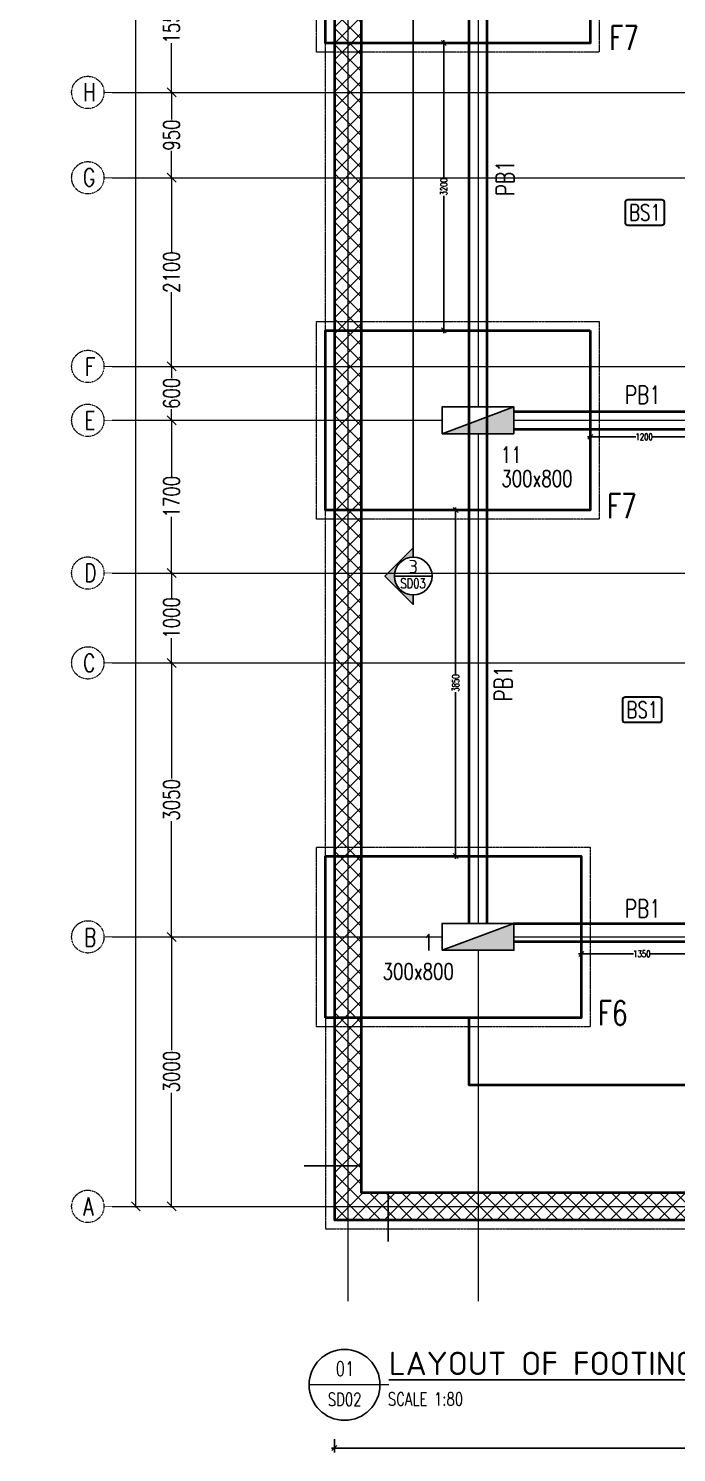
# Model space of a CAD drawing. Header units: millimetres. Extents: x -226110 to 125224, y -84 to 62581.
# Drawn here: x 5308 to 12526, y 2011 to 17864 of the extents above; entities that cross this region are included whole.
import ezdxf
from ezdxf.enums import TextEntityAlignment as Align

# ---------------------------------------------------------------- set-up
doc = ezdxf.new("R2010")
doc.units = ezdxf.units.MM
doc.set_wipeout_variables(frame=1)
for name, pattern in [('CENTER', [2, 1.25, -0.25, 0.25, -0.25]), ('CENTER2', [28.575, 19.05, -3.175, 3.175, -3.175]), ('DASHED2', [9.525, 6.35, -3.175]), ('DOT2', [0.125, 0, -0.125]), ('HIDDEN', [0.375, 0.25, -0.125]), ('HIDDEN2', [4.7625, 3.175, -1.5875])]:
    doc.linetypes.add(name, pattern=pattern)
for name, color, linetype, lineweight in [('Geo Col Size', 36, 'Continuous', 30), ('Geo GF11.12.23$0$Geo Col Hatch', 66, 'Continuous', 5), ('Geo GF11.12.23$0$Geo Column', 10, 'Continuous', 25), ('Geo-Beam 3', 9, 'HIDDEN2', 40), ('Geo-COLUMN-NO', 3, 'Continuous', 30), ('Geo-COLUMNS', 10, 'Continuous', 30), ('Geo-Dim  Sec & Plan', 250, 'Continuous', 25), ('Geo-DIM-GRID', 144, 'CENTER2', 13), ('Geo-Footing', 22, 'Continuous', 40), ('Geo-Footing inner L', 48, 'Continuous', 20), ('Geo-Footing Name', 7, 'Continuous', 30), ('Geo-Footing Pcc L', 251, 'HIDDEN', 13), ('Geo-GRID', 250, 'CENTER2', 13), ('Geo-Grid L', 250, 'CENTER', 13), ('Geo-RCC-PATT-RAMP', 8, 'Continuous', 13), ('Geo-Retaining-W-L', 126, 'Continuous', 40), ('Geo-Sec Sml', 7, 'Continuous', 25), ('Geo-TEXT', 7, 'Continuous', 30), ('Geo-TEXT-SLAB', 232, 'Continuous', 30)]:
    doc.layers.add(name, color=color, linetype=linetype, lineweight=lineweight)
doc.layers.add('GEO-TITTLE HEAD', color=206, linetype='Continuous')
doc.styles.add('Geo T Arial', font='arial.ttf', dxfattribs={"width": 0.75})
doc.styles.add('Geo Txt Narr', font='simplex8.shx')
doc.styles.add('ISCOPEUR', font='isocpeur.ttf')
doc.styles.add('simplex', font='simplex.shx', dxfattribs={"width": 0.75})
doc.styles.get("Standard").update_dxf_attribs({"font": 'arial.ttf'})
doc.dimstyles.new('Geo1-30 Dim 100', dxfattribs={"dimtxt": 75, "dimasz": 55, "dimexe": 50, "dimexo": 0.2, "dimgap": 0.1, "dimtad": 0, "dimdec": 0, "dimdsep": 46, "dimtxsty": 'simplex', "dimblk": 'OBLIQUE', "dimcen": 5, "dimdle": 30, "dimclrd": 252, "dimclre": 252, "dimclrt": 34, "dimadec": 0, "dimazin": 0, "dimtfac": 1, "dimtdec": 0, "dimtmove": 0, "dimatfit": 3, "dimfxl": 100, "dimfxlon": 1, "dimlwd": -1, "dimlwe": -1, "dimarcsym": 0})
doc.dimstyles.new('Geo1-50 Dim 100 GRID', dxfattribs={"dimtxt": 125, "dimasz": 50, "dimexe": 0.11, "dimexo": 0.2, "dimgap": 0.1, "dimtad": 0, "dimdec": 0, "dimdsep": 46, "dimtxsty": 'simplex', "dimblk": 'ARCHTICK', "dimcen": 5, "dimdle": 11, "dimclrd": 8, "dimclre": 251, "dimclrt": 142, "dimadec": 0, "dimazin": 0, "dimtfac": 1, "dimtdec": 0, "dimtmove": 0, "dimatfit": 3, "dimldrblk": 'ARCHTICK', "dimfxl": 1, "dimlwd": 15, "dimlwe": 9, "dimarcsym": 0})

# ---------------------------------------------------------------- blocks, each defined once
blk = doc.blocks.new('*U1255')
at = {"layer": 'Geo Col Size', "style": 'simplex', "width": 0.75}
blk.add_attdef('300X800', (278, -469), '', height=180, dxfattribs=at)
blk.add_wipeout([(-400, 150), (400, 150), (400, -150), (-400, -150)]).dxf.layer = 'Geo GF11.12.23$0$Geo Column'
at = {"layer": 'Geo GF11.12.23$0$Geo Col Hatch'}
h = blk.add_hatch(color=256, dxfattribs=at)
h.dxf.hatch_style = 1
h.paths.add_polyline_path([(-400, -150), (400, -150), (400, 150)])
at = {"layer": 'Geo GF11.12.23$0$Geo Column'}
blk.add_line((-400, -150), (400, 150), dxfattribs=at)
blk.add_lwpolyline([(-400, -150), (400, -150), (400, 150), (-400, 150)], close=True, dxfattribs=at)
blk = doc.blocks.new('Geo GF11.12.23')
ref = blk.add_blockref('*U1255', (46433, 11043))
ref.add_attrib('300X800', '300x800', (46693, 10304), dxfattribs={"layer": 'Geo Col Size', "height": 180, "style": 'simplex', "width": 0.75})
ref = blk.add_blockref('*U1255', (46433, 5293))
ref.add_attrib('300X800', '300x800', (45371, 4817), dxfattribs={"layer": 'Geo Col Size', "height": 180, "style": 'simplex', "width": 0.75})
at = {"layer": 'Geo-COLUMN-NO', "style": 'simplex', "width": 0.75}
for s, p in [('11', (46687, 10569, -42)), ('1', (45822, 5140))]:
    blk.add_text(s, height=180, dxfattribs=at).set_placement(p)
blk = doc.blocks.new('_Oblique')
at = {"color": 0, "linetype": 'ByBlock', "lineweight": -2}
blk.add_line((-0.5, -0.5), (0.5, 0.5), dxfattribs=at)
blk = doc.blocks.new('*D463')
at = {"layer": 'Geo-DIM-GRID', "color": 8, "linetype": 'Continuous', "lineweight": 15, "transparency": 16777216}
for p, q in [((-11533, 8311), (-11533, 7750)), ((-11533, 6739), (-11533, 7300))]:
    blk.add_line(p, q, dxfattribs=at)
at = {"layer": 'Geo-DIM-GRID', "color": 251, "lineweight": 9, "transparency": 16777216}
for p, q in [((-11533, 8300), (-11533, 8300)), ((-11533, 6750), (-11533, 6750))]:
    blk.add_line(p, q, dxfattribs=at)
at = {"layer": 'Geo-DIM-GRID', "color": 8, "lineweight": 15, "transparency": 16777216, "xscale": 100, "yscale": 100, "zscale": 100}
for p, rotation in [((-11533, 8300), 90), ((-11533, 6750), 270)]:
    blk.add_blockref('_Oblique', p, dxfattribs=dict(at, rotation=rotation))
at = {"layer": 'Geo-DIM-GRID', "color": 142, "transparency": 16777216, "insert": (-11533, 7525), "char_height": 180, "attachment_point": 5, "rotation": 90, "style": 'simplex'}
blk.add_mtext('1550', dxfattribs=at)
blk = doc.blocks.new('_ArchTick')
at = {"color": 0, "linetype": 'ByBlock', "const_width": 0.15}
blk.add_lwpolyline([(-0.5, -0.5), (0.5, 0.5)], dxfattribs=at)
blk = doc.blocks.new('*D464')
at = {"layer": 'Geo-DIM-GRID', "color": 8, "linetype": 'Continuous', "lineweight": 15, "transparency": 16777216}
for p, q in [((-11533, 6761), (-11533, 6449)), ((-11533, 5789), (-11533, 6101))]:
    blk.add_line(p, q, dxfattribs=at)
at = {"layer": 'Geo-DIM-GRID', "color": 251, "lineweight": 9, "transparency": 16777216}
for p, q in [((-11533, 6750), (-11533, 6750)), ((-11533, 5800), (-11533, 5800))]:
    blk.add_line(p, q, dxfattribs=at)
at = {"layer": 'Geo-DIM-GRID', "color": 8, "lineweight": 15, "transparency": 16777216, "xscale": 100, "yscale": 100, "zscale": 100}
for p, rotation in [((-11533, 6750), 90), ((-11533, 5800), 270)]:
    blk.add_blockref('_Oblique', p, dxfattribs=dict(at, rotation=rotation))
at = {"layer": 'Geo-DIM-GRID', "color": 142, "transparency": 16777216, "insert": (-11533, 6275), "char_height": 180, "attachment_point": 5, "rotation": 90, "style": 'simplex'}
blk.add_mtext('950', dxfattribs=at)
blk = doc.blocks.new('*D465')
at = {"layer": 'Geo-DIM-GRID', "color": 8, "linetype": 'Continuous', "lineweight": 15, "transparency": 16777216}
for p, q in [((-11533, 5811), (-11533, 4975)), ((-11533, 3689), (-11533, 4525))]:
    blk.add_line(p, q, dxfattribs=at)
at = {"layer": 'Geo-DIM-GRID', "color": 251, "lineweight": 9, "transparency": 16777216}
for p, q in [((-11533, 5800), (-11533, 5800)), ((-11533, 3700), (-11533, 3700))]:
    blk.add_line(p, q, dxfattribs=at)
at = {"layer": 'Geo-DIM-GRID', "color": 8, "lineweight": 15, "transparency": 16777216, "xscale": 100, "yscale": 100, "zscale": 100}
for p, rotation in [((-11533, 5800), 90), ((-11533, 3700), 270)]:
    blk.add_blockref('_Oblique', p, dxfattribs=dict(at, rotation=rotation))
at = {"layer": 'Geo-DIM-GRID', "color": 142, "transparency": 16777216, "insert": (-11533, 4750), "char_height": 180, "attachment_point": 5, "rotation": 90, "style": 'simplex'}
blk.add_mtext('2100', dxfattribs=at)
blk = doc.blocks.new('*D466')
at = {"layer": 'Geo-DIM-GRID', "color": 8, "linetype": 'Continuous', "lineweight": 15, "transparency": 16777216}
for p, q in [((-11533, 3711), (-11533, 3574)), ((-11533, 3089), (-11533, 3226))]:
    blk.add_line(p, q, dxfattribs=at)
at = {"layer": 'Geo-DIM-GRID', "color": 251, "lineweight": 9, "transparency": 16777216}
for p, q in [((-11533, 3700), (-11533, 3700)), ((-11533, 3100), (-11533, 3100))]:
    blk.add_line(p, q, dxfattribs=at)
at = {"layer": 'Geo-DIM-GRID', "color": 8, "lineweight": 15, "transparency": 16777216, "xscale": 100, "yscale": 100, "zscale": 100}
for p, rotation in [((-11533, 3700), 90), ((-11533, 3100), 270)]:
    blk.add_blockref('_Oblique', p, dxfattribs=dict(at, rotation=rotation))
at = {"layer": 'Geo-DIM-GRID', "color": 142, "transparency": 16777216, "insert": (-11533, 3400), "char_height": 180, "attachment_point": 5, "rotation": 90, "style": 'simplex'}
blk.add_mtext('600', dxfattribs=at)
blk = doc.blocks.new('*D467')
at = {"layer": 'Geo-DIM-GRID', "color": 8, "linetype": 'Continuous', "lineweight": 15, "transparency": 16777216}
for p, q in [((-11533, 3111), (-11533, 2475)), ((-11533, 1389), (-11533, 2025))]:
    blk.add_line(p, q, dxfattribs=at)
at = {"layer": 'Geo-DIM-GRID', "color": 251, "lineweight": 9, "transparency": 16777216}
for p, q in [((-11533, 3100), (-11533, 3100)), ((-11533, 1400), (-11533, 1400))]:
    blk.add_line(p, q, dxfattribs=at)
at = {"layer": 'Geo-DIM-GRID', "color": 8, "lineweight": 15, "transparency": 16777216, "xscale": 100, "yscale": 100, "zscale": 100}
for p, rotation in [((-11533, 3100), 90), ((-11533, 1400), 270)]:
    blk.add_blockref('_Oblique', p, dxfattribs=dict(at, rotation=rotation))
at = {"layer": 'Geo-DIM-GRID', "color": 142, "transparency": 16777216, "insert": (-11533, 2250), "char_height": 180, "attachment_point": 5, "rotation": 90, "style": 'simplex'}
blk.add_mtext('1700', dxfattribs=at)
blk = doc.blocks.new('*D468')
at = {"layer": 'Geo-DIM-GRID', "color": 8, "linetype": 'Continuous', "lineweight": 15, "transparency": 16777216}
for p, q in [((-11533, 1411), (-11533, 1125)), ((-11533, 389), (-11533, 675))]:
    blk.add_line(p, q, dxfattribs=at)
at = {"layer": 'Geo-DIM-GRID', "color": 251, "lineweight": 9, "transparency": 16777216}
for p, q in [((-11533, 1400), (-11533, 1400)), ((-11533, 400), (-11533, 400))]:
    blk.add_line(p, q, dxfattribs=at)
at = {"layer": 'Geo-DIM-GRID', "color": 8, "lineweight": 15, "transparency": 16777216, "xscale": 100, "yscale": 100, "zscale": 100}
for p, rotation in [((-11533, 1400), 90), ((-11533, 400), 270)]:
    blk.add_blockref('_Oblique', p, dxfattribs=dict(at, rotation=rotation))
at = {"layer": 'Geo-DIM-GRID', "color": 142, "transparency": 16777216, "insert": (-11533, 900), "char_height": 180, "attachment_point": 5, "rotation": 90, "style": 'simplex'}
blk.add_mtext('1000', dxfattribs=at)
blk = doc.blocks.new('*D469')
at = {"layer": 'Geo-DIM-GRID', "color": 8, "linetype": 'Continuous', "lineweight": 15, "transparency": 16777216}
for p, q in [((-11533, 411), (-11533, -887)), ((-11533, -2661), (-11533, -1363))]:
    blk.add_line(p, q, dxfattribs=at)
at = {"layer": 'Geo-DIM-GRID', "color": 251, "lineweight": 9, "transparency": 16777216}
for p, q in [((-11533, 400), (-11533, 400)), ((-11533, -2650), (-11533, -2650))]:
    blk.add_line(p, q, dxfattribs=at)
at = {"layer": 'Geo-DIM-GRID', "color": 8, "lineweight": 15, "transparency": 16777216, "xscale": 100, "yscale": 100, "zscale": 100}
for p, rotation in [((-11533, 400), 90), ((-11533, -2650), 270)]:
    blk.add_blockref('_Oblique', p, dxfattribs=dict(at, rotation=rotation))
at = {"layer": 'Geo-DIM-GRID', "color": 142, "transparency": 16777216, "insert": (-11533, -1125), "char_height": 180, "attachment_point": 5, "rotation": 90, "style": 'simplex'}
blk.add_mtext('3050', dxfattribs=at)
blk = doc.blocks.new('*D470')
at = {"layer": 'Geo-DIM-GRID', "color": 8, "linetype": 'Continuous', "lineweight": 15, "transparency": 16777216}
for p, q in [((-11533, -2639), (-11533, -3912)), ((-11533, -5661), (-11533, -4388))]:
    blk.add_line(p, q, dxfattribs=at)
at = {"layer": 'Geo-DIM-GRID', "color": 251, "lineweight": 9, "transparency": 16777216}
for p, q in [((-11533, -2650), (-11533, -2650)), ((-11533, -5650), (-11533, -5650))]:
    blk.add_line(p, q, dxfattribs=at)
at = {"layer": 'Geo-DIM-GRID', "color": 8, "lineweight": 15, "transparency": 16777216, "xscale": 100, "yscale": 100, "zscale": 100}
for p, rotation in [((-11533, -2650), 90), ((-11533, -5650), 270)]:
    blk.add_blockref('_Oblique', p, dxfattribs=dict(at, rotation=rotation))
at = {"layer": 'Geo-DIM-GRID', "color": 142, "transparency": 16777216, "insert": (-11533, -4150), "char_height": 180, "attachment_point": 5, "rotation": 90, "style": 'simplex'}
blk.add_mtext('3000', dxfattribs=at)
blk = doc.blocks.new('*D472')
at = {"layer": 'Geo-DIM-GRID', "color": 8, "linetype": 'Continuous', "lineweight": 15, "transparency": 16777216}
for p, q in [((-11931, 49351), (-11931, 23617)), ((-11931, -5661), (-11931, 23012))]:
    blk.add_line(p, q, dxfattribs=at)
at = {"layer": 'Geo-DIM-GRID', "color": 251, "lineweight": 9, "transparency": 16777216}
for p, q in [((-11931, 49340), (-11931, 49340)), ((-11931, -5650), (-11931, -5650))]:
    blk.add_line(p, q, dxfattribs=at)
at = {"layer": 'Geo-DIM-GRID', "color": 8, "lineweight": 15, "transparency": 16777216, "xscale": 100, "yscale": 100, "zscale": 100}
for p, rotation in [((-11931, 49340), 90), ((-11931, -5650), 270)]:
    blk.add_blockref('_Oblique', p, dxfattribs=dict(at, rotation=rotation))
at = {"layer": 'Geo-DIM-GRID', "color": 142, "transparency": 16777216, "insert": (-11931, 23315), "char_height": 180, "attachment_point": 5, "rotation": 90, "style": 'simplex'}
blk.add_mtext('54990', dxfattribs=at)
blk = doc.blocks.new('GEO TITLE HEAD NAME')
at = {"layer": 'GEO-TITTLE HEAD'}
blk.add_line((-11.2, -0.15), (-0.11, -0.09), dxfattribs=at)
blk.add_circle((-6.27, -0.15), 4.93, dxfattribs=at)
at = {"layer": 'Geo-Sec Sml', "lineweight": 18, "ltscale": 0.1, "style": 'Geo T Arial'}
blk.add_attdef('WALL_SECTION', text='', height=3, dxfattribs=at).set_placement((-6.38, 3.46), align=Align.MIDDLE)
at = {"layer": 'Geo-Sec Sml', "color": 84, "style": 'Geo Txt Narr'}
blk.add_attdef('DRAWING-REF', text='', height=2.5, dxfattribs=at).set_placement((-6.38, -2.37), align=Align.MIDDLE)
at = {"layer": 'Geo-TEXT', "style": 'Geo T Arial'}
blk.add_attdef('%%ULAYOUT', (-0.1, 1.21), '', height=4, dxfattribs=at)
at = {"layer": 'Geo-TEXT'}
blk.add_attdef('SCALE', (-0.24, -3.03), '', height=2, dxfattribs=at)
blk = doc.blocks.new('*U681')
at = {"layer": 'Geo-Footing'}
blk.add_lwpolyline([(-1700, -900), (-1700, 900), (1150, 900), (1150, -900)], close=True, dxfattribs=at)
at = {"layer": 'Geo-Footing inner L', "linetype": 'DOT2', "ltscale": 2}
blk.add_lwpolyline([(-400, -150), (400, -150), (400, 150), (-400, 150)], close=True, dxfattribs=at)
at = {"layer": 'Geo-Footing Pcc L', "linetype": 'DASHED2', "lineweight": 20, "ltscale": 0.3}
blk.add_lwpolyline([(-1800, -1000), (-1800, 1000), (1250, 1000), (1250, -1000)], close=True, dxfattribs=at)
at = {"layer": 'Geo-Footing Name', "style": 'simplex', "width": 0.75}
blk.add_attdef('F6', (1045, -1485), '', height=270, dxfattribs=at)
blk = doc.blocks.new('*U687')
at = {"layer": 'Geo-Footing'}
blk.add_lwpolyline([(1250, 1000), (1250, -1000), (-1700, -1000), (-1700, 1000)], close=True, dxfattribs=at)
at = {"layer": 'Geo-Footing inner L', "linetype": 'DOT2', "ltscale": 2}
blk.add_lwpolyline([(-400, 150), (400, 150), (400, -150), (-400, -150)], close=True, dxfattribs=at)
at = {"layer": 'Geo-Footing Pcc L', "linetype": 'DASHED2', "lineweight": 20, "ltscale": 0.3}
blk.add_lwpolyline([(1350, 1100), (1350, -1100), (-1800, -1100), (-1800, 1100)], close=True, dxfattribs=at)
at = {"layer": 'Geo-Footing Name', "style": 'simplex', "width": 0.75}
blk.add_attdef('F7', (1165, -1535), '', height=270, dxfattribs=at)
blk = doc.blocks.new('*U604')
at = {"layer": 'Geo-Sec Sml', "ltscale": 0.1}
for points in [[(5.83, 285.8), (5.83, 284.63), (10.5, 284.63), (10.5, 285.8)], [(3.5, 0, -0.414214), (10.5, 7), (10.5, 10.5), (0, 0), (10.5, -10.5), (10.5, -7, -0.414214)]]:
    blk.add_hatch(color=162, dxfattribs=at).paths.add_polyline_path(points)
at = {"color": 8}
blk.add_line((10.5, 7), (10.5, 285.8), dxfattribs=at)
blk.add_lwpolyline([(17.5, 0), (3.5, 0)], dxfattribs=at)
blk.add_circle((10.5, 0), 7, dxfattribs=at)
at = {"layer": 'Geo-Sec Sml'}
blk.add_lwpolyline([(10.5, 285.8), (10.5, 284.63), (5.83, 284.63), (5.83, 285.8)], close=True, dxfattribs=at)
blk.add_lwpolyline([(10.5, 7), (10.5, 10.5), (0, 0), (10.5, -10.5), (10.5, -7)], dxfattribs=at)
at = {"layer": 'Geo-Sec Sml', "lineweight": 18, "ltscale": 0.1, "style": 'ISCOPEUR'}
blk.add_attdef('00', text='', height=3, dxfattribs=at).set_placement((10.5, 3.5), align=Align.MIDDLE)
at = {"layer": 'Geo-Sec Sml', "color": 1, "style": 'Geo Txt Narr'}
blk.add_attdef('00', text='', height=2.5, dxfattribs=at).set_placement((10.5, -2.33), align=Align.MIDDLE)
blk = doc.blocks.new('A$C20a6246b1')
at = {"layer": 'Geo-RCC-PATT-RAMP'}
h = blk.add_hatch(dxfattribs=at)
h.set_pattern_fill('ANSI37', color=256, scale=40)
edge = h.paths.add_edge_path()
edge.add_line((10910, 11850), (10910, 8600))
edge.add_line((10910, 8600), (11110, 8600))
edge.add_line((11110, 8600), (11110, 2000))
edge.add_line((11110, 2000), (12010, 2000))
edge.add_line((12010, 2000), (12010, -800))
edge.add_line((12010, -800), (-2810, -800))
edge.add_line((-2810, -800), (-2810, 45750))
edge.add_line((-2810, 45750), (-1510, 45750))
edge.add_line((-1510, 45750), (-1510, 51340))
edge.add_line((-1510, 51340), (2440, 51340))
edge.add_arc((4877, 51453), 2440, 93.1, 182.6734, ccw=False)
edge.add_line((4745, 53890), (12205, 53890))
edge.add_arc((11922, 48007), 5890, 54.5997, 87.2442, ccw=False)
edge.add_line((15334, 52807), (15912, 52339))
edge.add_arc((11852, 47932), 5992, 10.0715, 47.3451, ccw=False)
edge.add_arc((17260, 48892), 500, 0, 10.0715, ccw=False)
edge.add_line((17760, 48892), (17760, -1001))
edge.add_line((17760, -1001), (18060, -1001))
edge.add_line((18060, -1001), (18060, 48875))
edge.add_arc((17060, 48875), 1000, 0, 10.2606)
edge.add_arc((11852, 47932), 6292, 10.2606, 47.4326)
edge.add_line((16108, 52566), (15516, 53046))
edge.add_arc((11922, 48007), 6190, 54.5106, 87.3118)
edge.add_line((12212, 54190), (4756, 54190))
edge.add_arc((4875, 51454), 2738, 92.485, 176.1141)
edge.add_line((2143, 51640), (-1810, 51640))
edge.add_line((-1810, 51640), (-1810, 46050))
edge.add_line((-1810, 46050), (-3110, 46050))
edge.add_line((-3110, 46050), (-3110, -1100))
edge.add_line((-3110, -1100), (12310, -1100))
edge.add_line((12310, -1100), (12310, 2300))
edge.add_line((12310, 2300), (11410, 2300))
edge.add_line((11410, 2300), (11410, 8900))
edge.add_line((11410, 8900), (11210, 8900))
edge.add_line((11210, 8900), (11210, 11550))
edge.add_line((11210, 11550), (12310, 11550))
edge.add_line((12310, 11550), (12310, 49040))
edge.add_line((12310, 49040), (7390, 49040))
edge.add_line((7390, 49040), (7390, 48740))
edge.add_line((7390, 48740), (12010, 48740))
edge.add_line((12010, 48740), (12010, 11850))
edge.add_line((12010, 11850), (10910, 11850))
at = {"layer": 'Geo-Retaining-W-L'}
for points in [[(-3110, 46050), (-3110, -1100), (12310, -1100), (12310, 2300), (11410, 2300), (11410, 8900), (11210, 8900), (11210, 11550), (12310, 11550), (12310, 49040)], [(12010, 48740), (12010, 11850), (10910, 11850), (10910, 8600), (11110, 8600), (11110, 2000), (12010, 2000), (12010, -800), (-2810, -800), (-2810, 45750)]]:
    blk.add_lwpolyline(points, dxfattribs=at)
blk = doc.blocks.new('*D1226')
at = {"layer": 'Geo-Dim  Sec & Plan', "color": 252, "linetype": 'Continuous', "transparency": 16777216}
for p, q in [((11535, 13318), (12071, 13318)), ((12795, 13318), (12259, 13318))]:
    blk.add_line(p, q, dxfattribs=at)
at = {"layer": 'Geo-Dim  Sec & Plan', "color": 252, "transparency": 16777216}
for p, q in [((11565, 13418), (11565, 13268)), ((12765, 13418), (12765, 13268))]:
    blk.add_line(p, q, dxfattribs=at)
at = {"layer": 'Geo-Dim  Sec & Plan', "color": 252, "transparency": 16777216, "xscale": 55, "yscale": 55, "zscale": 55, "rotation": 180}
blk.add_blockref('_Oblique', (11565, 13318), dxfattribs=at)
at = {"layer": 'Geo-Dim  Sec & Plan', "color": 252, "transparency": 16777216, "xscale": 55, "yscale": 55, "zscale": 55}
blk.add_blockref('_Oblique', (12765, 13318), dxfattribs=at)
at = {"layer": 'Geo-Dim  Sec & Plan', "color": 34, "transparency": 16777216, "insert": (12165, 13318), "char_height": 75, "attachment_point": 5, "style": 'simplex'}
blk.add_mtext('1200', dxfattribs=at)
blk = doc.blocks.new('*D1232')
at = {"layer": 'Geo-Dim  Sec & Plan', "color": 252, "transparency": 16777216}
for p, q in [((10034, 17702), (9884, 17702)), ((10034, 14502), (9884, 14502))]:
    blk.add_line(p, q, dxfattribs=at)
at = {"layer": 'Geo-Dim  Sec & Plan', "color": 252, "linetype": 'Continuous', "transparency": 16777216}
for p, q in [((9934, 17732), (9934, 16201)), ((9934, 14472), (9934, 16002))]:
    blk.add_line(p, q, dxfattribs=at)
at = {"layer": 'Geo-Dim  Sec & Plan', "color": 252, "transparency": 16777216, "xscale": 55, "yscale": 55, "zscale": 55}
for p, rotation in [((9934, 17702), 90), ((9934, 14502), 270)]:
    blk.add_blockref('_Oblique', p, dxfattribs=dict(at, rotation=rotation))
at = {"layer": 'Geo-Dim  Sec & Plan', "color": 34, "transparency": 16777216, "insert": (9934, 16102), "char_height": 75, "attachment_point": 5, "rotation": 90, "style": 'simplex'}
blk.add_mtext('3200', dxfattribs=at)
blk = doc.blocks.new('*D1240')
at = {"layer": 'Geo-Dim  Sec & Plan', "color": 252, "linetype": 'Continuous', "transparency": 16777216}
for p, q in [((10066, 12532), (10066, 10676)), ((10066, 8622), (10066, 10477))]:
    blk.add_line(p, q, dxfattribs=at)
at = {"layer": 'Geo-Dim  Sec & Plan', "color": 252, "transparency": 16777216}
for p, q in [((10166, 12502), (10016, 12502)), ((10166, 8652), (10016, 8652))]:
    blk.add_line(p, q, dxfattribs=at)
at = {"layer": 'Geo-Dim  Sec & Plan', "color": 252, "transparency": 16777216, "xscale": 55, "yscale": 55, "zscale": 55}
for p, rotation in [((10066, 12502), 90), ((10066, 8652), 270)]:
    blk.add_blockref('_Oblique', p, dxfattribs=dict(at, rotation=rotation))
at = {"layer": 'Geo-Dim  Sec & Plan', "color": 34, "transparency": 16777216, "insert": (10066, 10577), "char_height": 75, "attachment_point": 5, "rotation": 90, "style": 'simplex'}
blk.add_mtext('3850', dxfattribs=at)
blk = doc.blocks.new('*D1261')
at = {"layer": 'Geo-Dim  Sec & Plan', "color": 252, "transparency": 16777216}
for p, q in [((11465, 7662), (11465, 7512)), ((12815, 7662), (12815, 7512))]:
    blk.add_line(p, q, dxfattribs=at)
at = {"layer": 'Geo-Dim  Sec & Plan', "color": 252, "linetype": 'Continuous', "transparency": 16777216}
for p, q in [((11435, 7562), (12046, 7562)), ((12845, 7562), (12234, 7562))]:
    blk.add_line(p, q, dxfattribs=at)
at = {"layer": 'Geo-Dim  Sec & Plan', "color": 252, "transparency": 16777216, "xscale": 55, "yscale": 55, "zscale": 55, "rotation": 180}
blk.add_blockref('_Oblique', (11465, 7562), dxfattribs=at)
at = {"layer": 'Geo-Dim  Sec & Plan', "color": 252, "transparency": 16777216, "xscale": 55, "yscale": 55, "zscale": 55}
blk.add_blockref('_Oblique', (12815, 7562), dxfattribs=at)
at = {"layer": 'Geo-Dim  Sec & Plan', "color": 34, "transparency": 16777216, "insert": (12140, 7562), "char_height": 75, "attachment_point": 5, "style": 'simplex'}
blk.add_mtext('1350', dxfattribs=at)
blk = doc.blocks.new('*D1365')
at = {"layer": 'Geo-Dim  Sec & Plan', "color": 252, "linetype": 'Continuous', "transparency": 16777216}
for p, q in [((8685, 2061), (16304, 2061)), ((24165, 2061), (16546, 2061))]:
    blk.add_line(p, q, dxfattribs=at)
at = {"layer": 'Geo-Dim  Sec & Plan', "color": 252, "transparency": 16777216}
for p, q in [((8715, 2161), (8715, 2011)), ((24135, 2161), (24135, 2011))]:
    blk.add_line(p, q, dxfattribs=at)
at = {"layer": 'Geo-Dim  Sec & Plan', "color": 252, "transparency": 16777216, "xscale": 55, "yscale": 55, "zscale": 55, "rotation": 180}
blk.add_blockref('_Oblique', (8715, 2061), dxfattribs=at)
at = {"layer": 'Geo-Dim  Sec & Plan', "color": 252, "transparency": 16777216, "xscale": 55, "yscale": 55, "zscale": 55}
blk.add_blockref('_Oblique', (24135, 2061), dxfattribs=at)
at = {"layer": 'Geo-Dim  Sec & Plan', "color": 34, "transparency": 16777216, "insert": (16425, 2061), "char_height": 75, "attachment_point": 5, "style": 'simplex'}
blk.add_mtext('15420', dxfattribs=at)
blk = doc.blocks.new('*D1383')
at = {"layer": 'Geo-Dim  Sec & Plan', "color": 252, "transparency": 16777216}
for p, q in [((14115, 38869), (14115, 38773)), ((18715, 38869), (18715, 38773)), ((-61148, 35102), (-61298, 35102)), ((-61148, 4602), (-61298, 4602))]:
    blk.add_line(p, q, dxfattribs=at)
at = {"layer": 'Geo-Dim  Sec & Plan', "color": 252, "linetype": 'Continuous', "transparency": 16777216}
for p, q in [((14085, 38823), (16316, 38823)), ((18745, 38823), (16514, 38823)), ((-61248, 35132), (-61248, 19978)), ((-61248, 4572), (-61248, 19726))]:
    blk.add_line(p, q, dxfattribs=at)
at = {"layer": 'Geo-Dim  Sec & Plan', "color": 252, "transparency": 16777216, "xscale": 55, "yscale": 55, "zscale": 55}
for p, rotation in [((14115, 38823), 180), ((-61248, 35102), 90), ((-61248, 4602), 270)]:
    blk.add_blockref('_Oblique', p, dxfattribs=dict(at, rotation=rotation))
blk.add_blockref('_Oblique', (18715, 38823), dxfattribs=at)
at = {"layer": 'Geo-Dim  Sec & Plan', "color": 34, "transparency": 16777216, "insert": (16415, 38823), "char_height": 75, "attachment_point": 5, "style": 'simplex'}
blk.add_mtext('4600', dxfattribs=at)
at = {"layer": 'Geo-Dim  Sec & Plan', "color": 34, "transparency": 16777216, "insert": (-61248, 19852), "char_height": 75, "attachment_point": 5, "rotation": 90, "style": 'simplex'}
blk.add_mtext('30500', dxfattribs=at)
blk = doc.blocks.new('GRID')
at = {"layer": 'Geo-Grid L', "ltscale": 3}
for p, q in [((-9570, 51726.6), (-9570, -6705.1)), ((-8120, 51726.6), (-8120, -6705.1)), ((-12192.8, 6750), (13410.8, 6750)), ((-12192.8, 5800), (13410.8, 5800)), ((-12192.8, 3700), (13410.8, 3700)), ((-12192.8, 3100), (13410.8, 3100)), ((-12192.8, 1400), (13410.8, 1400)), ((-12192.8, 400), (13410.8, 400)), ((-12192.8, -2650), (13410.8, -2650)), ((-12192.8, -5650), (13410.8, -5650))]:
    blk.add_line(p, q, dxfattribs=at)
at = {"layer": 'Geo-Grid L', "color": 1, "const_width": 10}
for points in [[(-12285.7, 6750), (-12192.8, 6750)], [(-12285.7, 5800), (-12192.8, 5800)], [(-12285.7, 3700), (-12192.8, 3700)], [(-12285.7, 3100), (-12192.8, 3100)], [(-12285.7, 1400), (-12192.8, 1400)], [(-12285.7, 400), (-12192.8, 400)], [(-12285.7, -2650), (-12192.8, -2650)], [(-12285.7, -5650), (-12192.8, -5650)]]:
    blk.add_lwpolyline(points, dxfattribs=at)
at = {"layer": 'Geo-Grid L', "color": 2}
for centre in [(-12465.7, 6750), (-12465.7, 5800), (-12465.7, 3700), (-12465.7, 3100), (-12465.7, 1400), (-12465.7, 400), (-12465.7, -2650), (-12465.7, -5650)]:
    blk.add_circle(centre, 180, dxfattribs=at).dxf.unprotected_set("ltscale", 0)
at = {"layer": 'Geo-Grid L', "color": 7, "style": 'simplex', "width": 0.75}
for s, p in [('H', (-12516.9, 6652.3)), ('G', (-12519.6, 5704.7)), ('F', (-12497.2, 3596.3)), ('E', (-12502.7, 2997.2)), ('D', (-12503.2, 1302.2)), ('C', (-12518, 299.2)), ('B', (-12506.3, -2755.7)), ('A', (-12514.9, -5750.9))]:
    blk.add_text(s, height=200, dxfattribs=at).set_placement(p)
at = {"layer": 'Geo-DIM-GRID'}
dim = blk.add_linear_dim(base=(-11931.1, -5650), p1=(-11931.1, 49339.8), p2=(-11931.1, -5650), angle=90, dimstyle='Geo1-50 Dim 100 GRID', override={"dimtxt": 180, "dimasz": 100, "dimblk1": 'Oblique', "dimblk2": 'Oblique', "dimsah": 1}, dxfattribs=at)
dim.commit()
dim.dimension.update_dxf_attribs({"geometry": '*D472', "text_midpoint": (-11931.1, 23314.7), "dimtype": 128})
for base, p1, p2, picture, middle in [((-11533.5, 6750), (-11533.5, 8300), (-11533.5, 6750), '*D463', (-11533.5, 7525)), ((-11533.5, 5800), (-11533.5, 6750), (-11533.5, 5800), '*D464', (-11533.5, 6275)), ((-11533.5, 3700), (-11533.5, 5800), (-11533.5, 3700), '*D465', (-11533.5, 4750)), ((-11533.5, 3100), (-11533.5, 3700), (-11533.5, 3100), '*D466', (-11533.5, 3400)), ((-11533.5, 1400), (-11533.5, 3100), (-11533.5, 1400), '*D467', (-11533.5, 2250)), ((-11533.5, 400), (-11533.5, 1400), (-11533.5, 400), '*D468', (-11533.5, 900)), ((-11533.5, -2650), (-11533.5, 400), (-11533.5, -2650), '*D469', (-11533.5, -1125)), ((-11533.5, -5650), (-11533.5, -2650), (-11533.5, -5650), '*D470', (-11533.5, -4150))]:
    dim = blk.add_linear_dim(base=base, p1=p1, p2=p2, angle=90, dimstyle='Geo1-50 Dim 100 GRID', override={"dimtxt": 180, "dimasz": 100, "dimblk1": 'Oblique', "dimblk2": 'Oblique', "dimsah": 1}, dxfattribs=at)
    dim.commit()
    dim.dimension.update_dxf_attribs({"geometry": picture, "text_midpoint": middle})

msp = doc.modelspace()

# ---------------------------------------------------------------- linework, layer by layer
for p, q in [((9015.1, 5201.7), (8378.8, 5201.7)), ((9015.1, 4901.7), (9015.1, 5201.7)), ((9015.1, 4901.7), (9315.1, 4901.7)), ((9315.1, 4901.7), (9315.1, 4359))]:
    msp.add_line(p, q)
at = {"layer": 'Geo-Footing Pcc L', "linetype": 'DASHED2', "lineweight": 20, "ltscale": 0.3}
for points in [[(8615.1, 14501.7), (8615.1, 17701.7)], [(8615.1, 8651.7), (8615.1, 12501.7)]]:
    msp.add_lwpolyline(points, dxfattribs=at)

# ---------------------------------------------------------------- block references
ref = msp.add_blockref('*U681', (10315.1, 7751.7))
ref.add_attrib('F6', 'F6', (11650.9, 6768.4), dxfattribs={"layer": 'Geo-Footing Name', "height": 270, "style": 'simplex', "width": 0.75})
at = {"layer": 'Geo-GRID'}
msp.add_blockref('GRID', (18435.1, 10401.7), dxfattribs=at)
at = {"layer": 'Geo-Retaining-W-L'}
msp.add_blockref('A$C20a6246b1', (11825.6, 5702.2), dxfattribs=at)
at = {"layer": 'GEO-TITTLE HEAD'}
ref = msp.add_blockref('GEO TITLE HEAD NAME', (9329.9, 2776.5), dxfattribs=dict(at, xscale=80, yscale=80, zscale=80))
ref.add_attrib('%%ULAYOUT', '%%ULAYOUT OF FOOTING AND BASEMENT2 FLOOR', (9322.3, 2873.4), dxfattribs={"color": 7, "ltscale": 0.5, "height": 260, "style": 'ISCOPEUR'})
ref.add_attrib('SCALE', 'SCALE 1:80', (9310.9, 2534.4), dxfattribs={"color": 7, "ltscale": 0.5, "height": 144, "style": 'simplex', "width": 0.75})
ref.add_attrib('DRAWING-REF', 'SD02', dxfattribs={"color": 1, "ltscale": 0.5, "height": 144, "style": 'simplex', "width": 0.75}).set_placement((8829.7, 2602), align=Align.MIDDLE)
ref.add_attrib('WALL_SECTION', '01', (8731.2, 2865.2), dxfattribs={"color": 1, "lineweight": 18, "ltscale": 0.1, "height": 160, "style": 'simplex', "width": 0.75})

# ---------------------------------------------------------------- dimensions: what is measured, and where the dimension line sits
at = {"layer": 'Geo-Dim  Sec & Plan'}
dim = msp.add_linear_dim(base=(24135.1, 2061.4), p1=(8715.1, 4601.7), p2=(24135.1, 4601.7), dimstyle='Geo1-30 Dim 100', dxfattribs=at)
dim.commit()
dim.dimension.update_dxf_attribs({"geometry": '*D1365', "text_midpoint": (16425.1, 2061.4)})

# ---------------------------------------------------------------- next in the draw order: block references
at = {"layer": 'Geo-COLUMNS'}
msp.add_blockref('Geo GF11.12.23', (-36117.9, 2458.7), dxfattribs=at)

# ---------------------------------------------------------------- next in the draw order: linework, layer by layer
at = {"layer": 'Geo-Beam 3', "ltscale": 0.5}
for p, q in [((10215.1, 7901.7), (10215.1, 42311.7)), ((10415.1, 7901.7), (10415.1, 42311.7)), ((10715.1, 13601.7), (13615.1, 13601.7)), ((10715.1, 13401.7), (13615.1, 13401.7)), ((10710.8, 7901.7), (22935.1, 7901.7)), ((10710.8, 7701.7), (22935.1, 7701.7))]:
    msp.add_line(p, q, dxfattribs=at)
at = {"layer": 'Geo-Footing', "ltscale": 0.5}
msp.add_lwpolyline([(22635.1, 7001.7), (22635.1, 6101.7), (10215.1, 6101.7), (10215.1, 6851.7)], dxfattribs=at)
at = {"layer": 'Geo-Footing Pcc L', "linetype": 'DASHED2', "lineweight": 20, "ltscale": 0.3}
msp.add_lwpolyline([(8615.1, 6951.7), (8615.1, 4501.7), (24235.1, 4501.7), (24235.1, 6901.7)], dxfattribs=at)
at = {"layer": 'Geo-TEXT-SLAB', "linetype": 'Continuous'}
for points in [[(11982, 15958.6), (12361.7, 15958.6, -0.4142136), (12386.7, 15933.6), (12386.7, 15697, -0.4142136), (12361.7, 15672), (11982, 15672, -0.4142136), (11957, 15697), (11957, 15933.6, -0.4142136)], [(11954.3, 10422.7), (12334, 10422.7, -0.4142136), (12359, 10397.7), (12359, 10161.1, -0.4142136), (12334, 10136.1), (11954.3, 10136.1, -0.4142136), (11929.3, 10161.1), (11929.3, 10397.7, -0.4142136)]]:
    msp.add_lwpolyline(points, format="xyb", close=True, dxfattribs=at)

# ---------------------------------------------------------------- next in the draw order: block references
ref = msp.add_blockref('*U687', (10315.1, 18701.7))
ref.add_attrib('F7', 'F7', (11777.3, 17624.3), dxfattribs={"layer": 'Geo-Footing Name', "height": 270, "style": 'simplex', "width": 0.75})
ref = msp.add_blockref('*U687', (10315.1, 13501.7))
ref.add_attrib('F7', 'F7', (11752.7, 12412.7), dxfattribs={"layer": 'Geo-Footing Name', "height": 270, "style": 'simplex', "width": 0.75})
at = {"layer": 'Geo-Sec Sml'}
ref = msp.add_blockref('*U604', (9279, 11768.2), dxfattribs=dict(at, xscale=30, yscale=30, zscale=30))
ref.add_attrib('00', 'SD03', dxfattribs={"color": 1, "height": 108, "style": 'Geo Txt Narr', "width": 0.75}).set_placement((9591.1, 11687.5), align=Align.MIDDLE)
ref.add_attrib('00', '3', dxfattribs={"lineweight": 18, "ltscale": 0.1, "height": 150, "style": 'ISCOPEUR'}).set_placement((9594, 11873.2), align=Align.MIDDLE)

# ---------------------------------------------------------------- next in the draw order: texts
at = {"layer": 'Geo-Beam 3', "ltscale": 0.5, "style": 'simplex', "width": 0.75}
for p in [(10716.1, 15997.1), (10696.2, 10370.6)]:
    msp.add_text('PB1', height=200, rotation=90, dxfattribs=at).set_placement(p)
for p in [(11951.7, 13685.3), (11951.7, 7966.1)]:
    msp.add_text('PB1', height=200, dxfattribs=at).set_placement(p)
at = {"layer": 'Geo-TEXT-SLAB', "color": 7, "linetype": 'Continuous', "style": 'simplex', "width": 0.75}
for p in [(12173.6, 15726), (12145.8, 10190.1)]:
    msp.add_text('BS1', height=180, dxfattribs=at).set_placement(p, align=Align.CENTER)

# ---------------------------------------------------------------- next in the draw order: dimensions: what is measured, and where the dimension line sits
at = {"layer": 'Geo-Dim  Sec & Plan'}
for base, p1, p2, picture, middle in [((-61247.8, 35101.7), (-51908.8, 4601.7), (-51908.8, 35101.7), '*D1383', (-61247.8, 19851.7)), ((9933.7, 17701.7), (10315.1, 14501.7), (10315.1, 17701.7), '*D1232', (9933.7, 16101.7)), ((10065.6, 12501.7), (10315.1, 8651.7), (10315.1, 12501.7), '*D1240', (10065.6, 10576.7))]:
    dim = msp.add_linear_dim(base=base, p1=p1, p2=p2, angle=90, dimstyle='Geo1-30 Dim 100', dxfattribs=at)
    dim.commit()
    dim.dimension.update_dxf_attribs({"geometry": picture, "text_midpoint": middle})
for base, p1, p2, picture, middle in [((12765.1, 13318.4), (11565.1, 13501.7), (12765.1, 13501.7), '*D1226', (12165.1, 13318.4)), ((12815.1, 7562.4), (11465.1, 7751.7), (12815.1, 7751.7), '*D1261', (12140.1, 7562.4))]:
    dim = msp.add_linear_dim(base=base, p1=p1, p2=p2, dimstyle='Geo1-30 Dim 100', dxfattribs=at)
    dim.commit()
    dim.dimension.update_dxf_attribs({"geometry": picture, "text_midpoint": middle})

doc.saveas('drawing.dxf')
